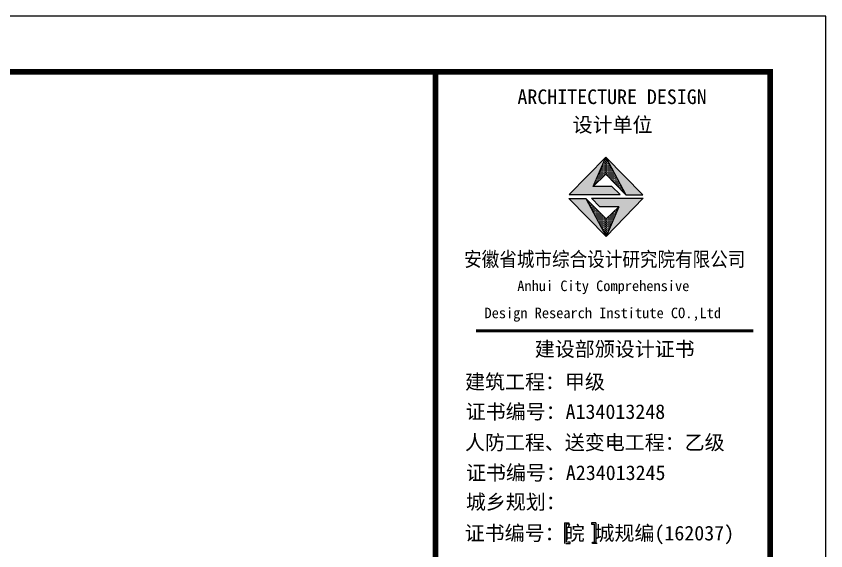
# Model space of a CAD drawing. Extents: x 69728788 to 150676229, y 15322671 to 43663798.
# Drawn here: x 75332595 to 75349314, y 19575722 to 19586773 of the extents above; entities that cross this region are included whole.
import ezdxf

# ---------------------------------------------------------------- set-up
doc = ezdxf.new("R2010")
doc.units = 0
doc.header["$LTSCALE"] = 1000
doc.header["$MEASUREMENT"] = 0
doc.layers.add('PUB_TITLE', color=4, linetype='CONTINUOUS')
doc.layers.add('图框', color=253, linetype='CONTINUOUS')
doc.styles.add('黑体', font='simhei.ttf', dxfattribs={"width": 0.6, "height": 4.3})

msp = doc.modelspace()

# ---------------------------------------------------------------- hatches: boundary and pattern name
at = {"layer": '图框'}
for color, points in [(1, [(75344509, 19583253.7), (75344770.8, 19583861), (75344016, 19583085.2), (75345067, 19583085.2), (75344892.6, 19583253.7)]), (1, [(75345183.2, 19583081.9), (75345539, 19583081.9), (75344770.8, 19583861)]), (1, [(75344356.3, 19583007.1), (75344007.4, 19583007.1), (75344781, 19582221.2)]), (1, [(75344476.7, 19583009.4), (75344648.3, 19582829.3), (75345037.1, 19582829.3), (75344781, 19582221.2), (75345539.6, 19583009.4)]), (4, [(75343951.2, 19576272.5), (75344010.2, 19576272.5), (75344010.2, 19576302), (75343983, 19576302), (75343919.5, 19576302), (75343919.5, 19575873.7), (75343983, 19575873.7), (75344010.2, 19575873.7), (75344010.2, 19575903.2), (75343951.2, 19575903.2)]), (4, [(75344532, 19575903.2), (75344473, 19575903.2), (75344473, 19575873.7), (75344500.2, 19575873.7), (75344563.7, 19575873.7), (75344563.7, 19576302), (75344500.2, 19576302), (75344473, 19576302), (75344473, 19576272.5), (75344532, 19576272.5)])]:
    msp.add_hatch(color=color, dxfattribs=at).paths.add_polyline_path(points)
h = msp.add_hatch(dxfattribs=at)
h.set_pattern_fill('DOTS', color=256, scale=345, style=0)
h.set_pattern_definition([(360, (72723503.561, 20574068.264), (10.78125, 21.5625), [0, -21.5625])])
h.paths.add_polyline_path([(75344781, 19582221.2), (75344781, 19582583.4), (75344356.3, 19583007.1)])
h.paths.add_polyline_path([(75345037.1, 19582829.3), (75344781, 19582583.4), (75344781, 19582221.2)])
h.paths.add_polyline_path([(75344770.8, 19583861), (75344770.8, 19583503.8), (75345183.2, 19583081.9)])
h.paths.add_polyline_path([(75344770.8, 19583503.8), (75344770.8, 19583861), (75344509, 19583253.7)])

# ---------------------------------------------------------------- linework, layer by layer
at = {"layer": 'PUB_TITLE'}
msp.add_lwpolyline([(75107584.3, 19518462.8), (75349314.3, 19518462.8), (75349314.3, 19586772.8), (75107584.3, 19586772.8)], close=True, dxfattribs=at)
at = {"layer": 'PUB_TITLE', "const_width": 115}
msp.add_lwpolyline([(75110459.3, 19519612.8), (75348164.3, 19519612.8), (75348164.3, 19585622.8), (75110459.3, 19585622.8)], close=True, dxfattribs=at)
at = {"layer": '图框'}
for p, q in [((75344509, 19583253.7), (75344770.8, 19583861)), ((75344770.8, 19583861), (75345183.2, 19583081.9)), ((75344781, 19582221.2), (75344007.4, 19583007.1)), ((75344007.4, 19583007.1), (75344356.3, 19583007.1)), ((75344781, 19582221.2), (75344007.4, 19583007.1)), ((75344007.4, 19583007.1), (75344356.3, 19583007.1)), ((75344007.4, 19583007.1), (75344356.3, 19583007.1)), ((75344781, 19582583.4), (75344356.3, 19583007.1)), ((75344476.7, 19583009.4), (75345539.6, 19583009.4)), ((75344648.3, 19582829.3), (75344476.7, 19583009.4)), ((75345539.6, 19583009.4), (75344781, 19582221.2)), ((75345037.1, 19582829.3), (75344648.3, 19582829.3)), ((75344781, 19582583.4), (75345037.1, 19582829.3)), ((75345037.1, 19582829.3), (75344781, 19582221.2)), ((75344781, 19582221.2), (75344781, 19582583.4)), ((75344781, 19582221.2), (75344781, 19582583.4)), ((75344781, 19582221.2), (75344781, 19582583.4))]:
    msp.add_line(p, q, dxfattribs=at)
at = {"layer": '图框', "color": 1}
for p, q in [((75344781, 19582221.2), (75344007.4, 19583007.1)), ((75344356.3, 19583007.1), (75344781, 19582221.2))]:
    msp.add_line(p, q, dxfattribs=at)
at = {"layer": '图框', "color": 4}
for p, q in [((75343919.5, 19576302), (75343983, 19576302)), ((75343919.5, 19576302), (75343919.5, 19575873.7)), ((75343983, 19576302), (75344010.2, 19576302)), ((75344010.2, 19576302), (75344010.2, 19576272.5)), ((75344500.2, 19576302), (75344473, 19576302)), ((75344473, 19576302), (75344473, 19576272.5)), ((75344563.7, 19576302), (75344500.2, 19576302)), ((75344563.7, 19576302), (75344563.7, 19575873.7)), ((75344010.2, 19576272.5), (75343951.2, 19576272.5)), ((75343951.2, 19576272.5), (75343951.2, 19575903.2)), ((75344473, 19576272.5), (75344532, 19576272.5)), ((75344532, 19576272.5), (75344532, 19575903.2)), ((75343945.9, 19575873.7), (75344009.4, 19575873.7)), ((75344036.6, 19575903.2), (75343977.6, 19575903.2)), ((75344009.4, 19575873.7), (75344036.6, 19575873.7)), ((75344036.6, 19575873.7), (75344036.6, 19575903.2)), ((75344499.4, 19575873.7), (75344499.4, 19575903.2)), ((75344499.4, 19575903.2), (75344558.4, 19575903.2)), ((75344526.6, 19575873.7), (75344499.4, 19575873.7)), ((75344590.2, 19575873.7), (75344526.6, 19575873.7))]:
    msp.add_line(p, q, dxfattribs=at)
for points, const_width in [([(75348164.3, 19519612.8), (75341253.6, 19519612.8), (75341253.6, 19585622.8), (75348164.3, 19585622.8)], 113.4), ([(75348164.3, 19519612.8), (75341253.6, 19519612.8), (75341253.6, 19585622.8), (75348164.3, 19585622.8)], 113.4), ([(75342091.7, 19580268.4), (75347818.7, 19580268.4)], 57.3)]:
    msp.add_lwpolyline(points, dxfattribs=dict(at, const_width=const_width))
at = {"layer": '图框'}
for points in [[(75344892.6, 19583253.7), (75344509, 19583253.7), (75344770.8, 19583503.8), (75345183.2, 19583081.9), (75345539, 19583081.9), (75344770.8, 19583861), (75344016, 19583085.2), (75345067, 19583085.2), (75344892.6, 19583253.7)], [(75344770.8, 19583861), (75344770.8, 19583503.8)]]:
    msp.add_lwpolyline(points, dxfattribs=at)

# ---------------------------------------------------------------- texts
at = {"layer": '图框', "color": 4, "style": '黑体'}
for s, height, p in [('ARCHITECTURE DESIGN', 302.386, (75342946.1, 19584956.1)), ('设计单位', 302.39, (75344086.2, 19584377)), ('Anhui City Comprehensive ', 217.626, (75342943.1, 19581090.1)), (' Design Research Institute CO.,Ltd', 217.626, (75342118.1, 19580530)), ('建设部颁设计证书', 302.39, (75343305.5, 19579741)), (' 建筑工程：甲级', 302.39, (75341659.5, 19579063.4)), ('证书编号：A134013248', 302.386, (75341878.3, 19578447.2)), ('人防工程、送变电工程：乙级', 302.386, (75341862.4, 19577810.4)), ('证书编号：A234013245', 302.386, (75341883.8, 19577184.6)), ('城乡规划：', 302.39, (75341881.6, 19576580.5)), ('证书编号：皖 城规编(162037)', 302.386, (75341857.4, 19575936.4))]:
    msp.add_text(s, height=height, dxfattribs=at).set_placement(p)
at = {"layer": '图框', "color": 4, "style": '黑体', "width": 0.88}
msp.add_text('安徽省城市综合设计研究院有限公司', height=302.386, dxfattribs=at).set_placement((75341845.8, 19581598.3))

doc.saveas('drawing.dxf')
